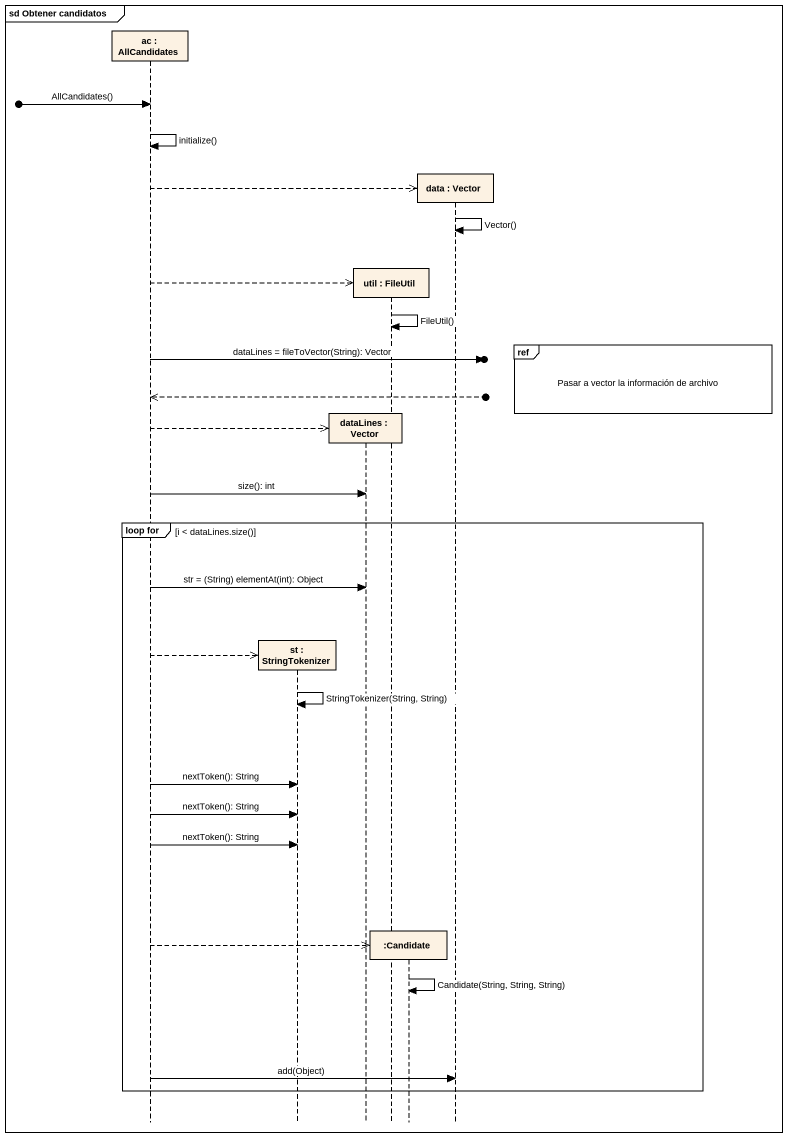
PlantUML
@startuml
mainframe sd Obtener candidatos
hide footbox
participant "ac : AllCandidates" as ac
participant "st : StringTokenizer" as st
participant "dataLines : Vector" as dataLines
participant "util : FileUtil" as util
participant ":Candidate" as Candidate
participant "data : Vector" as data

[o-> ac : AllCandidates()
ac -> ac : initialize()
ac -->> data **
data -> data : Vector()
ac -->> util **
util -> util : FileUtil()
ref over data : Pasar a vector la información de archivo
ac ->o] : dataLines = fileToVector(String): Vector
ac <<--o]
ac -->> dataLines **
ac -> dataLines : size(): int
group loop for [i < dataLines.size()]
  ac -> dataLines : str = (String) elementAt(int): Object
  ac -->> st **
  st -> st : StringTokenizer(String, String)
  ac -> st : nextToken(): String
  ac -> st : nextToken(): String
  ac -> st : nextToken(): String
  ac -->> Candidate **
  Candidate -> Candidate : Candidate(String, String, String)
  ac -> data : add(Object)
end
@enduml
